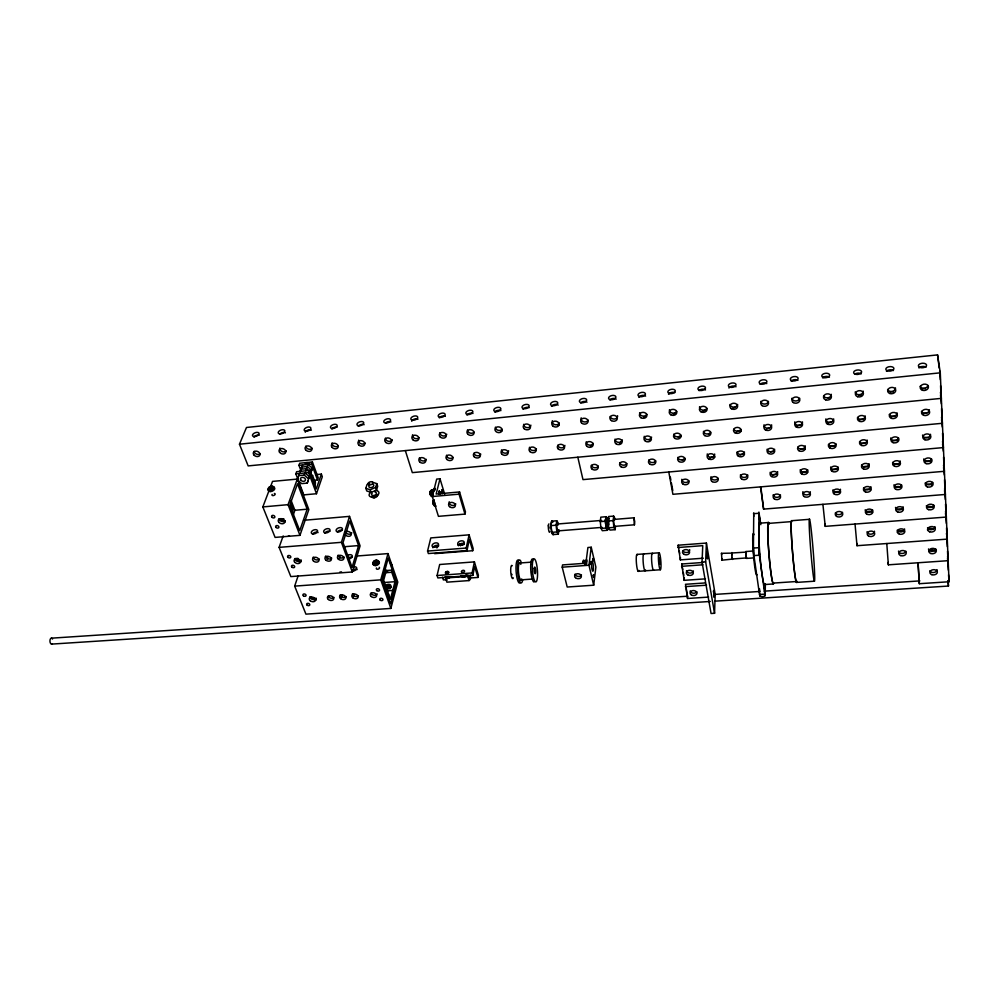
<?xml version="1.0" encoding="UTF-8"?>
<svg xmlns="http://www.w3.org/2000/svg" width="999" height="999" viewBox="0 0 999 999"><rect width="100%" height="100%" fill="white"/><g stroke="black" fill="none" stroke-linecap="round" stroke-linejoin="round"><path stroke-width="1.5" d="M606.68 519.268L608.266 528.296L609.128 528.059L607.867 528.309C605.294 528.858 605.594 521.753 605.344 519.43L606.68 519.268L606.955 521.915L605.406 521.628M753.745 512.787L753.383 551.748L759.515 594.492C758.84 597.664 766.82 597.14 764.834 594.143L758.828 551.348L758.903 512.075L760.826 524.7M722.14 558.641L721.965 560.189L721.465 553.321L732.117 553.121M470.404 575.287L470.354 579.345L469.018 580.581L446.878 582.167L445.554 578.009L467.744 576.398L469.018 580.581M446.74 576.972L446.74 577.172A1.748 1.111 -17.5 0 0 447.04 577.772M760.077 594.717L759.902 596.128M678.034 547.514L702.759 545.666L702.035 562.125L711.063 613.511L714.56 613.286L715.184 594.33L706.405 543.069L678.184 545.204L680.344 559.877L703.383 558.204M753.745 515.459L753.745 516.383M714.56 613.286L705.631 561.863L706.405 543.069M745.853 552.722L745.941 551.535L753.271 550.998M708.641 597.09L687.574 598.476L686.313 588.736M731.817 553.746L731.955 552.984L746.053 552.11M705.444 578.858L684.178 580.332L684.303 577.996M687.574 598.476L685.489 584.29L705.132 582.954M680.344 559.877L680.494 557.554M684.178 580.332L681.693 563.998L703.071 562.462M430.869 494.105C430.432 497.589 428.846 490.871 430.519 491.995M432.954 491.021L433.241 489.872L433.866 490.909M462.587 576.011L462.574 576.111A1.748 1.124 -17 0 0 462.899 576.61M605.581 520.317L608.478 519.517L608.766 518.219L607.18 518.444L606.905 520.217L608.241 520.417L606.955 519.63L607.454 517.944L608.928 518.493L607.454 517.944L607.579 520.691L608.004 519.842M608.241 520.417L608.516 518.681M377.647 495.042L377.347 496.053A3.084 1.798 -18.7 0 1 374.862 497.627L373.351 497.752A3.084 1.798 -18.7 0 1 371.865 497.002M614.897 518.419L613.648 516.108L608.516 516.533L607.991 521.016L608.741 527.809L610.002 530.082L615.134 529.67L615.471 526.673M615.134 529.67L613.898 527.397L613.149 520.591L613.648 516.108M607.217 519.043L605.943 516.733L600.811 517.157L600.274 521.64L601.023 528.421L602.322 530.694L607.442 530.282L607.779 527.285M607.442 530.282L606.168 528.021L605.419 521.216L605.943 516.733M606.068 525.224L607.392 525.012L606.068 525.224L606.293 526.123L607.617 525.899L608.266 528.296L606.967 528.558M593.693 585.202L595.879 567.132L591.233 547.24L587.912 547.502L585.889 563.211L562.537 564.922L562.212 567.195L567.207 587.025L593.693 585.202L588.96 565.247L591.233 547.24M439.835 493.918L439.298 490.946L439.822 493.993M746.565 558.054L746.178 556.992M558.241 523.026L556.78 520.754L551.748 521.166L551.036 525.611L551.823 532.342L553.296 534.565L558.329 534.165L559.003 529.707M558.329 534.165L556.868 531.943L556.093 525.199L556.78 520.754M433.766 503.933C432.579 506.63 432.455 498.638 433.666 502.135M732.554 559.065L721.965 560.189M608.766 520.204L608.853 524.8M606.106 520.891L606.468 520.079L606.955 521.278M731.93 552.559L731.817 554.345M714.934 601.161L948.501 586.038L948.176 580.669M477.947 577.434L478.396 575.224L474.413 561.888L439.672 564.497L437.075 575.511L437.849 577.934L472.814 575.399L474.675 566.533L477.947 577.434L470.429 577.971M472.814 575.399L472.077 572.951L474.413 561.888M472.702 550.711L473.164 548.526L469.093 534.84L430.806 537.912L427.56 551.061L428.359 553.546L466.958 550.561L469.368 539.522L472.702 550.711L434.602 553.658M466.958 550.561L466.208 548.051L469.093 534.84M464.96 514.098L465.459 511.875L459.565 491.958L436.163 494.03L439.997 478.783L436.7 479.095L432.28 496.528L438.436 516.333L464.96 514.098L459.053 494.168L459.565 491.958M549.962 531.568L549.887 531.868A4.158 0.849 85.4 0 1 549.025 531.568L548.613 529.945A4.158 0.849 85.4 0 1 548.351 525.799L548.576 524.388A4.158 0.849 85.4 0 1 548.975 524M298.064 576.036L294.668 586.126L305.931 614.148L390.859 608.428L397.789 582.055L387.987 553.596L355.681 556.106M384.727 570.654L392.345 570.092L391.77 572.252L395.03 581.693L390.384 599.263L383.678 580.219L386.089 571.403L385.252 569.005M386.451 592.02L387.05 589.797M607.305 519.48L607.642 518.244L607.454 519.967M390.859 608.428L380.756 579.845L387.987 553.596M308.004 480.956L307.255 483.104L301.686 483.616L297.39 479.882L299.438 473.476L298.664 475.611L304.258 475.087L308.541 478.846L309.303 476.698L305.02 472.939L304.258 475.087M369.742 483.379L367.008 484.54L365.859 488.311L366.758 490.959L371.091 492.407L376.561 490.072L377.684 486.288L376.798 483.641L372.465 482.217M283.179 535.926L279.096 547.365L290.834 576.585L352.31 571.977L360.09 545.866L349.525 516.371L303.596 520.304M300.137 472.052L300.986 469.205L306.543 468.681L310.814 472.415M376.561 490.072L375.661 487.412L376.798 483.641M358.579 545.579L352.085 567.332L343.019 542.632L349.75 520.991L358.579 545.579L344.605 546.703M307.255 483.104L309.303 476.698M305.781 470.804L308.067 464.435L312.312 468.181L310.264 474.55L311.563 470.292L307.305 466.558L301.748 467.082L300.487 471.353L302.522 464.972L300.212 471.341M352.31 571.977L341.421 542.32L349.525 516.371M321.366 474.125L316.246 488.973L309.403 470.479L296.628 471.703L295.841 473.838L303.796 494.88L316.483 493.731L322.315 476.735L321.366 474.125L315.784 474.662M299.962 535.352L308.841 509.577L297.315 479.083L272.54 481.406L262.837 506.918L275.1 537.412L299.962 535.352L288.049 504.67L297.315 479.083M307.168 509.19L299.737 530.644L289.835 505.094L297.527 483.753L307.168 509.19L294.917 510.264L293.082 515.347M313.536 480.319L317.495 479.957L318.231 477.834L312.412 462L299.712 463.236L298.938 465.347L301.099 471.091M311.775 477.472L312.525 475.337L309.44 475.636M310.065 474.55L312.312 468.181M316.483 493.731L308.654 472.627L309.403 470.479M317.495 479.957L311.676 464.11L312.412 462M292.17 512.699L293.169 509.865L290.384 502.659M297.39 479.882L298.164 477.747M434.802 505.082L434.652 505.494A2.96 0.812 85 0 1 433.816 505.232L433.628 504.707A2.96 0.812 85 0 1 433.291 501.123L433.541 500.137A2.96 0.812 85 0 1 434.153 500.049M390.597 587.961L390.821 587.462A2.772 1.748 -19.4 0 0 389.36 585.789L387.999 585.889A2.772 1.748 -19.4 0 0 385.776 587.35L385.564 587.837M614.885 526.011C613.636 526.398 613.161 518.643 614.485 520.054M940.459 392.345L941.358 398.376L248.164 465.909L239.473 444.218L246.478 427.485L937.561 354.895L940.284 372.827L949.05 581.755L919.33 583.703L917.994 563.024M387.687 589.547L388.698 585.913A1.711 1.074 -19.4 0 1 389.598 586.95L389.51 587.15A1.711 1.074 -19.4 0 1 388.099 588.161L387.262 588.211A1.711 1.074 -19.4 0 1 386.363 587.187L386.501 586.875A1.711 1.074 -19.4 0 1 387.862 585.976L389.185 586.65M375.574 565.546L375.224 562.699L376.298 560.377A1.736 1.074 -19.5 0 1 377.197 561.401L377.06 561.713A1.736 1.074 -19.5 0 1 375.661 562.624L374.812 562.687A1.736 1.074 -19.5 0 1 373.901 561.663L374.051 561.351A1.736 1.074 -19.5 0 1 375.449 560.439L376.973 560.264A2.835 1.748 -19.5 0 1 378.446 561.938L378.221 562.425A2.835 1.748 -19.5 0 1 375.949 563.911L374.563 564.023A2.835 1.748 -19.5 0 1 373.089 562.35L373.314 561.85A2.835 1.748 -19.5 0 1 375.587 560.377L376.573 560.614M429.907 492.057L430.606 490.696A2.972 0.824 84.9 0 1 431.443 490.984M433.042 490.247L433.728 488.898A2.947 0.812 84.9 0 1 434.34 488.836M432.842 501.498L434.103 500.212M269.081 487.599L269.255 487.3A1.798 1.011 -21 0 1 270.729 486.388L271.703 486.251L272.24 487.587A1.798 1.011 -21 0 1 270.754 488.499L269.905 488.573A1.798 1.011 -21 0 1 269.081 487.599L272.402 487.287A1.798 1.011 -21 0 0 271.591 486.313M765.222 595.791L765.346 583.816M759.752 593.331L759.203 589.16M732.13 558.004L732.404 559.003L746.478 557.929M584.902 562.712L585.314 560.551L585.027 564.073M586.95 559.964L586.625 564.048M365.859 488.311L370.179 489.76L375.661 487.412M449.975 577.035A1.748 1.111 -17.5 0 1 448.601 577.959L447.102 578.146A2.847 1.811 -17.5 0 1 445.479 576.935M614.385 526.398L634.427 524.8L634.727 521.578L633.953 517.807L613.923 519.43M633.953 517.807L634.427 524.8M608.878 528.496L607.292 528.846L607.042 527.534M431.993 490.596L430.357 491.67A2.972 0.824 84.9 0 0 430.681 495.279L430.881 495.816A2.972 0.824 84.9 0 0 431.73 496.091M606.543 526.835L607.854 526.598L607.941 527.684L606.63 527.922M271.703 486.251L270.979 486.388A2.922 1.636 -21 0 0 268.569 487.862L268.306 488.349A2.922 1.636 -21 0 0 269.63 489.935L271.029 489.81A2.922 1.636 -21 0 0 273.426 488.324L273.701 487.849A2.922 1.636 -21 0 0 272.377 486.251L271.179 486.313L270.317 488.573L270.704 491.52M606.293 526.985L607.617 526.76L606.88 522.839L605.544 523.014M433.029 494.942L432.592 491.558L433.091 492.157M605.344 520.354L606.68 520.192L606.905 520.954M239.473 444.218L940.284 372.827M298.938 465.347L311.676 464.11M295.841 473.838L308.654 472.627M262.837 506.918L288.049 504.67M432.28 496.528L459.053 494.168M279.358 519.305L283.966 518.918M556.93 524.05L601.598 520.429M279.096 547.365L341.421 542.32M551.036 525.611L556.093 525.199M600.274 521.64L605.419 521.216M607.991 521.016L613.149 520.591M760.526 486.888L763.598 509.115L945.391 494.455L944.579 488.723M753.446 513.711L758.74 513.286M557.367 530.944L602.06 527.385M551.823 532.342L556.868 531.943M601.023 528.421L606.168 528.021M608.741 527.809L613.898 527.397M294.905 558.603L297.927 558.366M768.568 522.514L759.74 523.201A30.832 2.16 85.4 0 0 760.027 556.106A30.832 2.16 85.4 0 0 764.872 583.816M809.552 519.305L791.658 520.704A31.019 1.548 85.4 0 0 792.644 553.746A31.019 1.548 85.4 0 0 796.777 581.68M427.56 551.061L466.208 548.051M822.901 504.333L825.249 526.348L946.34 517.057L945.529 511.301M373.901 561.663L377.197 561.401M385.664 572.702L391.77 572.252M519.842 562.999L531.356 562.15M637.1 554.408L659.14 552.784M753.234 548.089L758.666 547.677M437.075 575.511L472.077 572.951M294.668 586.126L380.756 579.845M562.212 567.195L588.96 565.247M855.044 524.063L857.005 545.704L947.264 539.123L946.465 533.341M753.795 555.606L759.228 555.207M384.403 582.467L395.03 581.693M446.378 579.707L443.381 579.919L442.507 577.222M746.453 558.429L753.783 557.892M702.035 562.125L705.631 561.863M386.363 587.187L389.598 586.95M681.555 566.321L702.971 564.785M638.249 571.328L660.302 569.755A8.529 1.149 85.6 0 0 660.439 557.367A8.529 1.149 85.6 0 0 658.391 556.668A8.529 1.149 85.6 0 0 660.302 569.755M520.866 579.882L532.392 579.058M386.601 590.859L392.719 590.421L393.544 592.769M888.136 562.449L888.361 564.822L948.163 560.689L947.564 556.331M685.351 586.625L706.555 585.189M796.353 581.53L773.164 583.091A30.02 1.936 85.4 0 1 768.78 551.273A30.02 1.936 85.4 0 1 768.656 523.389L791.732 521.59A30.145 1.498 85.4 0 0 792.669 553.471A30.145 1.498 85.4 0 0 796.69 580.869M764.372 584.565L773.238 583.965M796.428 582.417L814.41 581.206A31.119 1.199 85.4 0 0 811.85 535.801A31.119 1.199 85.4 0 0 809.59 533.653A31.119 1.199 85.4 0 0 814.41 581.206M51.411 638.174L687.974 596.191M714.435 594.442L759.565 591.47M764.235 591.158L919.879 580.894M759.515 594.492L764.834 594.143M51.598 644.105L710.264 601.46M299.076 561.9L299.737 561.925M448.151 578.034L447.727 578.021A1.748 1.111 -17.5 0 1 447.352 577.934M313.948 599.6L314.585 599.625A2.76 1.723 -21.7 0 1 315.584 600.024M607.117 519.105L608.453 519.318M310.402 596.84L315.634 599.662M295.317 558.703L300.674 561.625M279.196 518.706L285.077 521.953M608.104 527.06L608.591 528.583M721.465 553.321L721.778 554.47M948.451 585.951L947.914 580.918M732.429 559.44L732.042 557.355M391.133 563.673L391.496 564.522A3.097 2.235 15.2 0 1 391.496 565.709A3.197 2.298 15.2 0 0 391.446 565.059L391.133 564.447M746.428 557.991L746.091 556.343M745.941 551.535L746.216 552.971M439.285 494.118L439.173 490.984L439.26 494.068M435.189 504.87L435.414 505.469A3.422 0.937 85 0 0 436.163 506.043M291.109 500.474L294.892 510.264M447.34 577.26L448.514 578.046A2.847 1.811 -17.5 0 0 450.387 577.035M463.236 576.098L464.398 576.885A2.847 1.823 -17 0 0 466.833 574.875M312.525 475.337L315.434 483.229L314.697 485.364L312.262 478.783M432.38 490.821L432.305 490.621A3.334 0.924 84.9 0 0 431.131 491.058A3.334 0.924 84.9 0 0 431.456 495.442L431.68 496.041A3.334 0.924 84.9 0 0 432.792 495.891M374.038 496.378L374.475 497.689M373.276 496.441L373.726 497.752M370.179 489.76L371.091 492.407M377.023 494.48L377.472 495.791M405.332 450.599L412.325 472.627L942.407 423.289L941.508 417.207M439.997 478.783L444.705 494.293M584.827 562.312L584.465 561.763L584.378 563.898M586.613 561.213L585.976 560.189L585.801 564.085M548.389 525.387L549.075 528.071M607.28 527.472L607.592 528.758M753.77 549.712L753.745 553.346M577.822 457.217L582.979 479.62L943.418 447.589L942.532 441.471M585.751 561.5L585.876 562.137M606.43 525.761L606.168 524.15M678.184 545.204L678.696 547.952M679.208 550.686L679.72 553.434M681.693 563.998L682.742 569.592M683.266 572.402L683.778 575.199M670.304 477.047L670.853 480.044M671.403 483.041L672.789 490.534M668.793 471.99L672.901 494.305L944.417 471.303L943.531 465.134M939.21 368.082L937.561 354.895M939.647 370.929L940.321 379.72M940.509 394.917L941.345 403.883M941.558 419.692L942.319 427.072M942.569 443.881L943.331 451.223M943.568 467.482L944.33 475M944.542 490.509L945.366 499.5M945.504 513.011L946.365 523.401M946.64 536.475L947.352 546.703M760.913 487.4L763.598 509.115M947.539 557.954L948.338 570.154M949.05 581.755L948.538 574.75M759.502 588.736L759.752 591.445M732.03 557.554L731.805 554.92M746.003 555.594L746.066 556.53M745.978 555.681L745.841 553.896M886.775 543.531L888.361 564.822M856.842 543.356L857.005 545.704M918.106 562.762L919.33 583.703M825.137 524.013L825.249 526.348M940.571 385.676L941.021 396.079M941.545 408.554L942.057 420.979M942.569 433.141L943.081 445.267M943.58 457.13L944.08 468.968M944.53 479.657L945.054 492.095M945.554 504.058L946.003 514.685M946.553 527.847L946.927 536.75M947.539 551.048L947.839 558.291M745.816 553.084L745.891 554.033M731.768 554.108L731.842 555.057M745.803 552.397L745.866 553.321M773.701 583.229A30.882 1.998 85.4 0 1 768.731 551.436A30.882 1.998 85.4 0 1 769.218 524.163M756.917 574.612A20.817 1.548 85.4 0 1 753.333 553.171A20.817 1.548 85.4 0 1 753.933 534.727M582.854 563.149A6.731 1.236 85.7 0 1 584.427 561.176M583.116 562.437A5.882 1.074 85.7 0 1 583.791 560.938M460.901 544.105A2.485 1.836 12.7 0 1 457.842 545.042M458.504 545.779A3.347 2.085 -16.8 0 1 460.939 543.593A3.347 2.085 -16.8 0 1 464.348 543.793M432.904 547.789A3.322 2.06 -17.6 0 1 435.364 545.604A3.322 2.06 -17.6 0 1 438.711 545.804M459.353 544.068A2.485 1.836 12.7 0 1 460.514 545.816M466.995 545.591A2.485 1.836 12.4 0 1 466.908 547.44M462.724 545.079A2.485 1.836 12.4 0 1 464.26 544.393M436.913 547.952A2.473 1.823 13.4 0 1 437.013 547.489M437.262 547.077A2.473 1.823 13.4 0 1 438.186 546.515M461.326 575.774A2.847 1.823 -17 0 0 462.974 576.985L464.473 576.798A1.748 1.124 -17 0 0 465.846 575.874M466.77 574.812A3.209 2.048 -17 0 1 463.848 576.585A3.209 2.048 -17 0 1 461.001 575.749M466.233 574.775A3.309 2.11 -17 0 1 461.7 575.911M449.862 577.01A3.197 2.035 -17.5 0 1 445.142 576.91M449.001 576.848A3.297 2.098 -17.5 0 1 445.829 577.072M447.165 580.044A3.272 0.887 85.8 0 1 446.478 578.983M469.942 575.312A3.297 0.837 85.8 0 1 469.28 578.446A3.297 0.837 85.8 0 1 468.231 575.024M314.36 481.168A3.384 1.923 -20.1 0 1 314.51 483.966M310.077 475.399A1.698 1.261 19.5 0 1 311.114 476.136M305.881 463.136A3.072 2.298 19.8 0 1 306.481 462.837L307.967 462.687A3.072 2.298 19.8 0 1 309.478 463.186M304.87 462.874A5.107 3.821 19.8 0 1 308.641 462.924M378.271 561.338A3.272 2.023 -19.5 0 1 379.295 563.111L379.033 563.686A3.272 2.023 -19.5 0 1 375.174 565.559A3.272 2.023 -19.5 0 1 373.102 563.586M373.364 563.011A3.272 2.023 -19.5 0 1 373.826 562.462M374.438 561.975A3.272 2.023 -19.5 0 1 375.187 561.575M385.289 570.966A1.598 1.149 15.2 0 1 387.774 571.041M391.321 564.023A2.76 1.986 15.2 0 1 391.059 565.521M390.06 562.637A2.76 1.986 15.2 0 1 390.621 563.024M386.263 587.924A3.209 2.035 -19.4 0 1 386.863 587.437M387.587 587.05A3.209 2.035 -19.4 0 1 390.621 586.825M385.689 587.899A3.109 1.973 -19.4 0 1 388.574 586.176A3.109 1.973 -19.4 0 1 391.233 587M390.222 588.436A2.772 1.748 -19.4 0 1 389.697 588.861M384.99 586.126A3.209 2.035 -19.4 0 1 389.135 584.328A3.209 2.035 -19.4 0 1 390.572 586.838A3.209 2.035 -19.4 0 1 386.426 588.648M387.999 593.543A3.234 2.06 -19.6 0 1 388.224 595.629M312 598.551A3.197 1.986 -21.7 0 1 315.859 600.124M352.16 570.417A3.247 2.01 -20.2 0 1 357.093 569.605M353.109 593.768A3.197 2.01 -20.6 0 1 353.346 596.665M341.621 594.917A3.197 1.998 -20.9 0 1 341.308 597.514M339.772 596.865A3.184 1.998 -20.9 0 1 341.983 596.927M358.416 595.716A3.247 2.285 16 0 1 354.857 596.341A3.247 2.285 16 0 1 352.447 593.793M346.191 596.565A3.247 2.273 16.4 0 1 342.657 597.202A3.247 2.273 16.4 0 1 340.234 594.655M334.028 597.427A3.234 2.26 16.7 0 1 330.919 598.164A3.234 2.26 16.7 0 1 328.209 596.128M316.171 598.176A3.222 2.248 17.3 0 1 312.799 599.437A3.222 2.248 17.3 0 1 309.952 596.79M377.172 593.893A3.259 2.31 15.4 0 1 374.101 595.242A3.259 2.31 15.4 0 1 370.991 593.106M379.22 567.295A1.636 1.011 -19.5 0 1 379.008 568.681A1.636 1.011 -19.5 0 1 376.985 569.193A1.636 1.011 -19.5 0 1 376.498 567.981M353.434 566.87A3.247 2.01 -20.1 0 1 356.668 568.693A3.247 2.01 -20.1 0 1 352.185 571.078M341.533 571.878A3.247 1.998 -20.5 0 1 339.947 572.002M297.09 560.814A3.259 1.961 -21.5 0 1 301.086 561.788M346.378 531.568A3.272 2.385 17.1 0 1 350.774 532.991A3.272 2.385 17.1 0 1 349.7 536.176A3.272 2.385 17.1 0 1 345.304 534.752M345.242 532.317A3.272 2.385 17.1 0 1 345.729 531.868M312.587 533.978A3.309 1.961 -20.6 0 1 318.069 532.592M324.937 532.954A3.309 1.973 -20.3 0 1 329.907 531.268M337.35 531.93A3.322 1.973 -20 0 1 342.32 530.244M325.362 556.593A3.259 1.973 -20.8 0 1 327.435 559.09M338.349 555.656A3.272 1.986 -20.4 0 1 339.685 558.141M346.853 555.968A3.272 1.998 -20.1 0 1 352.185 555.556A3.272 1.998 -20.1 0 1 348.526 559.028M348.364 557.904A3.272 1.998 -20.1 0 1 352.185 557.28M319.343 559.065A3.309 2.36 17.8 0 1 315.759 559.74A3.309 2.36 17.8 0 1 313.261 557.092M331.73 558.091A3.309 2.373 17.4 0 1 328.134 558.778A3.309 2.373 17.4 0 1 325.649 556.131M344.18 557.117A3.322 2.385 17 0 1 340.572 557.804A3.322 2.385 17 0 1 338.087 555.157M301.161 559.952A3.297 2.335 18.4 0 1 298.152 561.363A3.297 2.335 18.4 0 1 294.955 559.178M289.498 535.939A1.648 0.974 -21.3 0 1 288.374 535.926M351.798 532.754A3.259 2.385 17.1 0 1 348.763 534.178A3.259 2.385 17.1 0 1 345.629 531.992M285.202 520.654A3.372 2.435 19.6 0 1 282.018 521.49A3.372 2.435 19.6 0 1 279.171 519.305M274.35 493.469A1.686 0.949 -21.1 0 1 274.962 494.667A1.686 0.949 -21.1 0 1 272.777 495.591A1.686 0.949 -21.1 0 1 272.165 494.393M273.102 487.262A3.384 1.898 -21 0 1 274.638 489.098L274.325 489.66A3.384 1.898 -21 0 1 270.304 491.545A3.384 1.898 -21 0 1 268.394 489.685L268.706 489.123A3.384 1.898 -21 0 1 269.206 488.573M283.192 521.053A3.334 1.936 -21.3 0 1 285.152 521.503M558.204 530.044A3.422 0.674 85.4 0 1 557.217 529.695A3.422 0.674 85.4 0 1 556.905 524.875A3.422 0.674 85.4 0 1 557.892 525.237M534.028 582.055A11.588 2.498 85.7 0 1 530.694 568.456A11.588 2.498 85.7 0 1 533.291 559.502M531.967 574.4A8.492 1.823 85.7 0 1 531.655 572.302M522.689 579.919A11.563 2.585 85.7 0 1 519.18 579.932A11.563 2.585 85.7 0 1 517.782 564.373A11.563 2.585 85.7 0 1 521.053 561.763M521.753 578.921A8.467 1.886 85.7 0 1 519.205 576.573A8.467 1.886 85.7 0 1 518.543 565.709A8.467 1.886 85.7 0 1 520.866 564.348M520.092 582.804A11.563 2.597 85.7 0 1 516.083 571.028A11.563 2.597 85.7 0 1 518.743 560.589M513.386 577.884A6.631 1.511 85.7 0 1 510.801 572.589A6.631 1.511 85.7 0 1 512.3 565.721M512.062 574.812A3.322 0.762 85.7 0 1 511.875 574.25M653.796 570.054A8.516 1.186 85.6 0 1 651.685 561.313A8.516 1.186 85.6 0 1 652.672 553.696M645.566 569.905A8.504 1.236 85.6 0 1 643.356 564.135A8.504 1.236 85.6 0 1 643.868 553.908M638.823 570.392A8.492 1.261 85.6 0 1 636.45 563.536A8.492 1.261 85.6 0 1 637.462 554.82M553.608 534.078A6.931 1.399 85.4 0 1 551.698 531.918A6.931 1.399 85.4 0 1 551.148 523.051A6.931 1.399 85.4 0 1 552.872 522.177M689.672 549.637A3.546 2.622 3.3 0 1 687.1 552.447A3.546 2.622 3.3 0 1 682.904 550.824M693.418 570.953A3.509 2.56 3.4 0 1 689.947 573.089A3.509 2.56 3.4 0 1 686.475 570.779M696.84 591.758A3.472 2.498 3.5 0 1 693.181 593.181A3.472 2.498 3.5 0 1 690.197 590.946M372.964 484.465A2.572 1.498 -18.7 0 1 373.326 486.463A2.572 1.498 -18.7 0 1 370.03 487.574A2.572 1.498 -18.7 0 1 369.106 485.776M375.124 492.27A2.56 1.498 -18.7 0 1 376.136 494.243A2.56 1.498 -18.7 0 1 372.565 495.454A2.56 1.498 -18.7 0 1 372.165 493.269M375 490.646A5.132 2.997 -18.7 0 1 378.459 494.318A5.132 2.997 -18.7 0 1 370.754 496.928A5.132 2.997 -18.7 0 1 371.291 491.908M433.004 496.665A3.447 0.949 84.9 0 1 432.492 496.041L432.255 495.442A3.447 0.949 84.9 0 1 431.93 490.909A3.447 0.949 84.9 0 1 433.141 490.459L433.366 491.071A3.447 0.949 84.9 0 1 433.566 491.833M455.806 503.908A3.459 2.61 13.3 0 1 451.548 505.269A3.459 2.61 13.3 0 1 449.238 501.76M440.434 494.018A3.434 0.924 85 0 1 441.083 491.795A3.434 0.924 85 0 1 442.132 493.793M435.002 504.108A3.422 0.937 85 0 1 434.777 502.372M435.339 506.006A3.322 0.912 85 0 1 434.602 505.457L434.39 504.87A3.322 0.912 85 0 1 434.016 500.836M433.454 491.296A2.947 0.812 84.9 0 1 433.491 489.872L435.114 488.798A3.422 0.937 84.9 0 0 434.952 490.234M434.153 490.347A3.309 0.899 84.9 0 1 435.164 488.424M581.48 574.987A3.397 2.473 7.8 0 1 578.034 576.398A3.397 2.473 7.8 0 1 574.987 574.188M52.348 643.706A2.96 1.548 87.4 0 1 50.287 642.844A2.96 1.548 87.4 0 1 50.437 638.873A2.96 1.548 87.4 0 1 52.522 639.048M928.046 385.464A4.121 3.172 -9.9 0 1 924.2 388.211A4.121 3.172 -9.9 0 1 920.129 386.263M886.45 371.291A4.071 2.248 -5.7 0 1 893.456 370.567M895.491 387.899A4.071 3.159 -8.6 0 1 892.182 391.371A4.071 3.159 -8.6 0 1 887.587 389.51M918.943 367.944A4.121 2.26 -5 0 1 926.023 367.207M863.211 391.121A4.033 3.147 -7.3 0 1 859.465 394.655A4.033 3.147 -7.3 0 1 855.194 391.933M799.687 398.289A3.934 3.109 -4.4 0 1 795.654 400.974A3.934 3.109 -4.4 0 1 791.895 398.264M791.146 381.118A3.934 2.21 -7.8 0 1 797.926 380.419M831.293 394.318A3.984 3.122 -5.8 0 1 828.159 397.739A3.984 3.122 -5.8 0 1 823.588 395.904M854.919 374.076A4.021 2.235 -6.4 0 1 861.25 373.888M559.278 423.027A3.671 2.922 8.7 0 1 554.632 424.587A3.671 2.922 8.7 0 1 552.372 420.729M523.001 409.278A3.646 2.06 -14.4 0 1 529.12 407.704M551.485 406.343A3.671 2.073 -13.7 0 1 554.757 404.458A3.671 2.073 -13.7 0 1 558.141 405.144M822.564 377.884A3.984 2.223 -7.1 0 1 829.407 377.172M530.881 425.149A3.646 2.897 10.2 0 1 527.047 427.622A3.646 2.897 10.2 0 1 523.638 424.325M646.865 414.285A3.759 2.997 3.7 0 1 642.482 416.009A3.759 2.997 3.7 0 1 639.647 412.712M760.089 384.328A3.896 2.198 -8.6 0 1 766.782 383.628M676.71 411.313A3.784 3.022 2.1 0 1 672.252 413.049A3.784 3.022 2.1 0 1 669.442 409.715M706.867 408.304A3.821 3.047 0.4 0 1 702.347 410.052A3.821 3.047 0.4 0 1 699.562 406.705M728.97 388.062A3.859 2.173 -9.3 0 1 732.205 386.126A3.859 2.173 -9.3 0 1 735.988 386.813M737.649 404.483A3.859 3.072 -1.2 0 1 733.766 407.13A3.859 3.072 -1.2 0 1 729.994 404.458M668.518 394.293A3.796 2.148 -10.8 0 1 674.849 392.657M698.988 390.621A3.821 2.16 -10.1 0 1 705.531 389.947M768.493 401.411A3.896 3.084 -2.8 0 1 764.547 404.071A3.896 3.084 -2.8 0 1 760.776 401.373M501.96 430.881A3.634 2.872 11.7 0 1 495.866 431.481A3.634 2.872 11.7 0 1 497.764 426.86A3.634 2.872 11.7 0 1 501.96 430.881A3.584 2.06 -15.1 0 0 501.273 431.206M609.802 399.825A3.734 2.11 -12.3 0 1 616.146 399.163M638.786 397.352A3.759 2.123 -11.5 0 1 642.032 395.442A3.759 2.123 -11.5 0 1 645.616 396.128M446.765 434.253A3.584 2.81 14.5 0 1 442.819 435.889A3.584 2.81 14.5 0 1 439.822 432.729M617.544 415.709A3.721 2.972 5.4 0 1 614.485 419.031A3.721 2.972 5.4 0 1 610.214 416.433M580.719 402.822A3.709 2.098 -13 0 1 586.987 402.172M411.763 421.278A3.559 1.973 -17.2 0 1 414.423 419.093A3.559 1.973 -17.2 0 1 417.994 419.168M439.348 417.894A3.584 1.998 -16.5 0 1 445.342 416.346M466.945 415.06A3.609 2.01 -15.8 0 1 472.977 413.499M494.83 412.175A3.621 2.035 -15.1 0 1 500.899 410.614M331.793 428.971A3.509 1.911 -19 0 1 337.063 427.197M358.266 426.248A3.521 1.936 -18.4 0 1 364.148 424.725M385.502 422.952A3.546 1.961 -17.8 0 1 390.934 421.965M305.282 432.23A3.496 1.898 -19.6 0 1 308.004 430.082A3.496 1.898 -19.6 0 1 311.388 430.169M280.17 433.803A3.484 1.873 -20.1 0 1 285.414 432.854M253.983 436.988A3.472 1.848 -20.7 0 1 259.178 435.239M474.063 432.142A3.609 2.835 13.1 0 1 469.992 433.004A3.609 2.835 13.1 0 1 467.47 429.957M502.022 429.345A3.621 2.872 11.7 0 1 497.902 430.232A3.621 2.872 11.7 0 1 495.404 427.16M588.161 420.142A3.696 2.947 7 0 1 583.441 421.715A3.696 2.947 7 0 1 581.218 417.832M312.262 448.264A3.509 2.66 20.2 0 1 308.479 449.088A3.509 2.66 20.2 0 1 305.831 446.153M338.012 446.153A3.521 2.685 19.2 0 1 333.878 446.103A3.521 2.685 19.2 0 1 332.168 442.819M365.085 442.994A3.534 2.722 18.1 0 1 360.776 443.668A3.534 2.722 18.1 0 1 358.703 440.159M392.257 439.685A3.546 2.747 17 0 1 388.436 441.296A3.546 2.747 17 0 1 385.389 438.174M419.006 437.624A3.571 2.785 15.8 0 1 414.597 438.311A3.571 2.785 15.8 0 1 412.599 434.752M286.251 450.849A3.496 2.622 21.1 0 1 282.093 451.511A3.496 2.622 21.1 0 1 279.92 448.064M260.015 453.908A3.484 2.597 21.9 0 1 256.393 454.07A3.484 2.597 21.9 0 1 254.121 451.323M927.409 529.857A3.784 2.36 -2.4 0 1 933.278 528.921M905.893 551.236A3.746 2.672 -4.4 0 1 901.935 553.483A3.746 2.672 -4.4 0 1 898.513 551.073M935.938 549.1A3.784 2.685 -5.3 0 1 931.905 551.361A3.784 2.685 -5.3 0 1 928.496 548.938M897.452 532.092A3.746 2.348 -3.2 0 1 903.908 531.605M929.058 550.749A3.746 2.373 -2 0 1 934.989 550.824M937.062 569.642A3.734 2.622 -4.8 0 1 933.953 572.464A3.734 2.622 -4.8 0 1 929.769 570.816M865.209 415.909A3.971 3.072 -6.5 0 1 862.012 419.268A3.971 3.072 -6.5 0 1 857.492 417.445M858.478 395.154A3.984 2.248 -6.1 0 1 861.5 395.08M802.484 421.903A3.896 3.034 -3.8 0 1 798.451 425.312A3.896 3.034 -3.8 0 1 794.779 421.853M771.64 424.862A3.846 3.009 -2.4 0 1 767.694 428.234A3.846 3.009 -2.4 0 1 764.01 424.8M929.357 409.777A4.071 3.097 -9 0 1 925.986 413.174A4.071 3.097 -9 0 1 921.44 411.338M897.102 412.862A4.021 3.084 -7.8 0 1 893.818 416.233A4.021 3.084 -7.8 0 1 889.285 414.41M922.414 388.798A4.071 2.273 -4.7 0 1 925.511 388.711M833.678 418.918A3.934 3.047 -5.2 0 1 829.545 422.352A3.934 3.047 -5.2 0 1 825.898 418.881M890.271 391.995A4.021 2.26 -5.4 0 1 893.318 391.908M593.281 443.381A3.659 2.885 6.9 0 1 589.073 445.03A3.659 2.885 6.9 0 1 586.226 441.833M828.059 398.102A3.934 2.235 -6.8 0 1 829.07 398.077M733.091 408.191A3.821 2.198 -9.1 0 1 734.802 407.442M673.264 414.123A3.759 2.16 -10.6 0 1 674.962 413.399M703.021 411.176A3.784 2.173 -9.9 0 1 704.72 410.439M740.833 429.308A3.809 2.997 -0.9 0 1 737.274 431.131A3.809 2.997 -0.9 0 1 733.79 429.258M680.856 435.027A3.746 2.947 2.2 0 1 676.935 436.788A3.746 2.947 2.2 0 1 673.688 434.228M710.689 432.18A3.771 2.972 0.7 0 1 706.693 433.953A3.771 2.972 0.7 0 1 703.458 431.381M643.831 417.045A3.721 2.148 -11.4 0 1 644.63 416.633M651.585 437.112A3.709 2.935 3.8 0 1 647.489 439.585A3.709 2.935 3.8 0 1 644.218 436.276M508.616 450.761A3.584 2.797 11.2 0 1 504.895 453.159A3.584 2.797 11.2 0 1 501.51 449.95M622.377 439.897A3.684 2.91 5.3 0 1 618.369 442.357A3.684 2.91 5.3 0 1 615.059 439.073M536.438 448.801A3.609 2.835 9.8 0 1 532.342 450.424A3.609 2.835 9.8 0 1 529.458 447.265M564.897 445.379A3.634 2.86 8.4 0 1 561.5 447.839A3.634 2.86 8.4 0 1 557.742 445.317M558.191 425.212A3.634 2.098 -13.6 0 1 559.078 424.912M480.769 454.108A3.559 2.772 12.6 0 1 477.26 455.781A3.559 2.772 12.6 0 1 473.951 453.334M426.248 459.315A3.521 2.722 15.1 0 1 422.402 460.876A3.521 2.722 15.1 0 1 419.418 457.804M452.997 457.355A3.546 2.747 13.9 0 1 449.013 458.179A3.546 2.747 13.9 0 1 446.503 455.219M931.592 459.003A3.971 2.947 -7.6 0 1 927.372 461.538A3.971 2.947 -7.6 0 1 923.788 458.916M869.068 463.686A3.884 2.922 -5.3 0 1 865.933 466.858A3.884 2.922 -5.3 0 1 861.525 465.097M923.988 437.962A3.971 2.31 -4 0 1 928.795 437.899M807.741 469.78A3.796 2.885 -2.9 0 1 803.833 472.24A3.796 2.885 -2.9 0 1 800.224 469.68M838.198 467.132A3.834 2.91 -4.1 0 1 834.215 469.605A3.834 2.91 -4.1 0 1 830.606 467.033M830.107 446.853A3.846 2.273 -6.2 0 1 834.689 446.078M900.199 460.964A3.921 2.935 -6.5 0 1 897.002 464.173A3.921 2.935 -6.5 0 1 892.569 462.4M777.634 471.653A3.759 2.872 -1.6 0 1 774.262 474.825A3.759 2.872 -1.6 0 1 770.154 472.302M891.845 441.258A3.921 2.298 -4.7 0 1 897.364 440.746M860.801 444.068A3.884 2.285 -5.4 0 1 865.434 443.281M800.499 449.188A3.809 2.26 -7 0 1 805.069 449.125M770.454 451.91A3.771 2.248 -7.8 0 1 773.288 451.423M682.217 459.927A3.671 2.198 -10.2 0 1 684.977 459.453M739.959 455.032A3.734 2.235 -8.6 0 1 743.543 454.133M709.952 458.216A3.696 2.21 -9.4 0 1 714.984 456.955M747.789 475A3.721 2.847 -0.2 0 1 744.043 477.422A3.721 2.847 -0.2 0 1 740.409 474.9M718.044 478.271A3.696 2.835 1.1 0 1 713.661 479.87A3.696 2.835 1.1 0 1 710.988 476.723M688.873 480.806A3.659 2.81 2.5 0 1 684.552 482.392A3.659 2.81 2.5 0 1 681.855 479.27M835.938 443.718A3.884 2.972 -4.6 0 1 832.417 446.241A3.884 2.972 -4.6 0 1 828.458 444.393M797.015 426.148A3.846 2.248 -7.3 0 1 800.699 425.212M827.746 423.226A3.884 2.26 -6.5 0 1 831.443 422.29M898.588 437.999A3.971 3.009 -7.1 0 1 894.392 440.584A3.971 3.009 -7.1 0 1 890.758 437.924M867.157 440.084A3.934 2.997 -5.9 0 1 863.998 443.344A3.934 2.997 -5.9 0 1 859.54 441.558M805.169 445.754A3.846 2.96 -3.3 0 1 802.172 448.963A3.846 2.96 -3.3 0 1 797.726 447.202M655.731 460.851A3.671 2.86 3.8 0 1 651.91 462.537A3.671 2.86 3.8 0 1 648.688 460.039M890.983 416.858A3.971 2.285 -5 0 1 894.942 416.483M923.675 413.524A4.021 2.298 -4.3 0 1 926.735 413.461M930.531 434.29A4.021 3.022 -8.3 0 1 926.685 437.687A4.021 3.022 -8.3 0 1 922.539 435.027M858.803 420.279A3.934 2.273 -5.8 0 1 863.486 419.468M619.492 443.007A3.646 2.148 -12 0 1 621.153 442.282M649.075 439.847A3.684 2.16 -11.2 0 1 650.911 439.385M590.359 446.228A3.621 2.135 -12.7 0 1 590.983 445.716M678.184 437.087A3.709 2.185 -10.4 0 1 680.981 436.6M736.563 431.893A3.771 2.21 -8.8 0 1 741.096 431.106M708.516 433.978A3.746 2.198 -9.6 0 1 710.426 433.803M766.633 429.033A3.809 2.223 -8.1 0 1 769.305 428.121M774.637 449.3A3.809 2.947 -1.9 0 1 770.766 451.823A3.809 2.947 -1.9 0 1 767.107 449.225M714.672 454.021A3.734 2.897 0.9 0 1 710.938 457.255A3.734 2.897 0.9 0 1 707.267 453.933M744.492 452.048A3.771 2.922 -0.5 0 1 740.696 454.545A3.771 2.922 -0.5 0 1 737.025 451.973M626.86 463.474A3.646 2.835 5.3 0 1 623.089 465.159A3.646 2.835 5.3 0 1 619.867 462.674M684.914 458.191A3.696 2.885 2.3 0 1 681.031 459.902A3.696 2.885 2.3 0 1 677.821 457.38M598.289 466.083A3.609 2.81 6.7 0 1 594.58 467.744A3.609 2.81 6.7 0 1 591.346 465.284M901.61 484.915A3.871 2.872 -5.9 0 1 897.514 487.362A3.871 2.872 -5.9 0 1 893.968 484.802M893.431 464.635A3.884 2.31 -4.3 0 1 898.888 464.16M924.437 461.95A3.921 2.323 -3.6 0 1 930.643 461.9M810.339 491.758A3.759 2.822 -2.4 0 1 806.43 494.88A3.759 2.822 -2.4 0 1 802.909 491.645M932.716 482.33A3.921 2.885 -7 0 1 929.058 484.777A3.921 2.885 -7 0 1 925.174 482.967M801.797 473.051A3.759 2.273 -6.7 0 1 807.667 472.065M863.511 466.858A3.834 2.298 -5.1 0 1 868.156 466.833M832.404 469.93A3.796 2.285 -5.9 0 1 836.937 469.168M870.916 486.725A3.834 2.847 -4.8 0 1 867.831 489.81A3.834 2.847 -4.8 0 1 863.473 488.086M840.471 489.248A3.796 2.835 -3.6 0 1 836.962 492.382A3.796 2.835 -3.6 0 1 832.904 489.885M772.664 475.099A3.721 2.26 -7.5 0 1 777.122 474.35M780.506 494.967A3.721 2.81 -1.2 0 1 776.71 497.34A3.721 2.81 -1.2 0 1 773.126 494.842M925.636 484.94A3.871 2.335 -3.2 0 1 931.767 484.915M903.158 506.805A3.834 2.797 -5.3 0 1 899.525 509.902A3.834 2.797 -5.3 0 1 895.516 507.417M933.815 505.119A3.871 2.81 -6.4 0 1 930.194 507.492A3.871 2.81 -6.4 0 1 926.36 505.706M842.569 512.325A3.746 2.772 -3.2 0 1 839.16 514.647A3.746 2.772 -3.2 0 1 835.351 512.899M872.664 509.952A3.796 2.785 -4.3 0 1 868.693 512.3A3.796 2.785 -4.3 0 1 865.171 509.815M864.659 489.972A3.796 2.31 -4.7 0 1 870.641 489.96M895.741 487.037A3.834 2.323 -3.9 0 1 900.386 487.025M834.652 492.457A3.759 2.298 -5.5 0 1 839.934 492.02M934.989 526.648A3.821 2.747 -5.8 0 1 931.805 529.62A3.821 2.747 -5.8 0 1 927.522 527.922M896.503 509.777A3.784 2.335 -3.6 0 1 902.484 509.79M927.547 506.955A3.834 2.348 -2.8 0 1 932.866 507.405M904.582 528.933A3.784 2.735 -4.8 0 1 901.485 531.88A3.784 2.735 -4.8 0 1 897.214 530.194M866.52 512.137A3.746 2.323 -4.4 0 1 872.427 512.15M874.5 531.193A3.746 2.722 -3.8 0 1 870.991 534.178A3.746 2.722 -3.8 0 1 867.032 531.755M713.498 591.358L714.173 597.327L713.686 590.434L713.498 591.358M590.834 563.611C590.022 567.02 590.247 557.717 590.834 563.611M592.969 558.553C593.181 564.535 594.118 556.805 592.969 558.553M593.244 575.137C593.431 581.031 594.43 573.501 593.244 575.137M706.855 552.784L707.554 558.916L707.055 551.898L706.855 552.784M764.522 587.824L765.009 593.056L764.522 587.824M759.615 519.63L759.115 514.772L759.615 519.63M758.965 549.15L759.465 554.52L758.965 549.15M660.252 563.111C658.89 568.98 659.165 548.588 660.252 563.111M442.02 489.86C442.107 495.991 443.881 488.299 442.02 489.86M607.305 518.006L607.042 519.305L608.366 519.567L608.616 518.281L607.305 518.006M396.416 581.868L390.621 603.846L382.217 580.032L388.224 558.141L396.416 581.868M378.808 562.887L378.733 563.074A3.184 1.961 -19.5 0 1 375 564.885A3.184 1.961 -19.5 0 1 372.977 562.974L373.239 562.425A3.184 1.961 -19.5 0 1 376.973 560.614A3.184 1.961 -19.5 0 1 378.996 562.512L378.808 562.887M274.076 488.823L273.988 489.011A3.284 1.836 -21 0 1 270.08 490.834A3.284 1.836 -21 0 1 268.219 489.023L268.531 488.486A3.284 1.836 -21 0 1 272.427 486.663A3.284 1.836 -21 0 1 274.288 488.461L274.076 488.823M607.205 524.013L605.744 524.438L607.205 524.013M459.665 545.217A3.347 2.085 -16.8 0 0 464.21 542.207A3.347 2.085 -16.8 0 0 459.028 541.645A3.347 2.085 -16.8 0 0 459.665 545.217M433.966 547.24A3.334 2.06 -17.6 0 0 438.524 544.23A3.334 2.06 -17.6 0 0 433.416 543.681A3.334 2.06 -17.6 0 0 433.966 547.24M462.325 572.527A1.648 1.049 -17 0 0 464.572 571.028A1.648 1.049 -17 0 0 462.013 570.729A1.648 1.049 -17 0 0 462.325 572.527M446.428 573.713A1.648 1.049 -17.5 0 0 448.676 572.202A1.648 1.049 -17.5 0 0 446.141 571.903A1.648 1.049 -17.5 0 0 446.428 573.713A1.598 1.011 -17.5 0 0 448.626 572.202A1.598 1.011 -17.5 0 0 446.178 571.915A1.598 1.011 -17.5 0 0 446.453 573.651M300.836 480.094A2.585 1.911 19.7 0 0 305.195 480.606A2.585 1.911 19.7 0 0 302.872 477.385A2.585 1.911 19.7 0 0 300.836 480.094M376.81 590.609A1.636 1.161 15.3 0 0 379.508 590.421A1.636 1.161 15.3 0 0 377.522 588.711A1.636 1.161 15.3 0 0 376.81 590.609M303.421 595.816A1.623 1.124 17.6 0 0 306.031 595.629A1.623 1.124 17.6 0 0 304.021 593.955A1.623 1.124 17.6 0 0 303.421 595.816M380.207 600.112A1.623 1.149 15 0 0 382.892 599.924A1.623 1.149 15 0 0 380.919 598.251A1.623 1.149 15 0 0 380.207 600.112M307.155 605.157A1.611 1.111 17.4 0 0 309.752 604.982A1.611 1.111 17.4 0 0 307.754 603.321A1.611 1.111 17.4 0 0 307.155 605.157M352.772 597.777A3.259 2.285 16 0 0 358.079 597.414A3.259 2.285 16 0 0 354.121 594.043A3.259 2.285 16 0 0 352.772 597.777M340.547 598.626A3.247 2.273 16.4 0 0 345.829 598.264A3.247 2.273 16.4 0 0 341.858 594.917A3.247 2.273 16.4 0 0 340.547 598.626M328.371 599.487A3.234 2.26 16.7 0 0 333.641 599.125A3.234 2.26 16.7 0 0 329.658 595.779A3.234 2.26 16.7 0 0 328.371 599.487M310.239 600.749A3.234 2.248 17.3 0 0 315.459 600.387A3.234 2.248 17.3 0 0 311.476 597.052A3.234 2.248 17.3 0 0 310.239 600.749M371.203 596.49A3.259 2.31 15.4 0 0 376.561 596.116A3.259 2.31 15.4 0 0 372.615 592.744A3.259 2.31 15.4 0 0 371.203 596.49M287.824 557.155A1.648 1.174 18.7 0 0 290.622 557.504A1.648 1.174 18.7 0 0 289.111 555.506A1.648 1.174 18.7 0 0 287.824 557.155M291.72 566.908A1.648 1.161 18.4 0 0 294.493 567.257A1.648 1.161 18.4 0 0 293.007 565.272A1.648 1.161 18.4 0 0 291.72 566.908M313.561 561.126A3.309 2.36 17.8 0 0 318.931 560.714A3.309 2.36 17.8 0 0 314.835 557.242A3.309 2.36 17.8 0 0 313.561 561.126M325.949 560.164A3.322 2.373 17.4 0 0 331.343 559.752A3.322 2.373 17.4 0 0 327.26 556.268A3.322 2.373 17.4 0 0 325.949 560.164M338.399 559.203A3.322 2.385 17 0 0 343.818 558.778A3.322 2.385 17 0 0 339.747 555.294A3.322 2.385 17 0 0 338.399 559.203M294.555 562A3.297 2.348 18.4 0 0 300.125 562.699A3.297 2.348 18.4 0 0 297.14 558.716A3.297 2.348 18.4 0 0 294.555 562M312.949 533.966A3.309 1.961 -20.6 0 0 317.607 531.006A3.309 1.961 -20.6 0 0 312.762 530.469A3.309 1.961 -20.6 0 0 312.949 533.966M325.349 532.929A3.309 1.961 -20.3 0 0 330.007 529.97A3.309 1.961 -20.3 0 0 325.125 529.445A3.309 1.961 -20.3 0 0 325.349 532.929M337.799 531.905A3.322 1.973 -20 0 0 342.457 528.933A3.322 1.973 -20 0 0 337.537 528.409A3.322 1.973 -20 0 0 337.799 531.905M271.84 517.107A1.698 1.224 20 0 0 274.688 517.457A1.698 1.224 20 0 0 273.127 515.372A1.698 1.224 20 0 0 271.84 517.107M278.733 522.127A3.384 2.435 19.6 0 0 284.428 522.827A3.384 2.435 19.6 0 0 281.343 518.681A3.384 2.435 19.6 0 0 278.733 522.127M275.899 527.285A1.686 1.211 19.6 0 0 278.733 527.634A1.686 1.211 19.6 0 0 277.185 525.574A1.686 1.211 19.6 0 0 275.899 527.285M532.38 564.21A11.601 2.485 85.7 0 0 535.651 581.93A11.601 2.485 85.7 0 0 536.75 564.997A11.601 2.485 85.7 0 0 532.38 564.21M534.215 568.581A3.334 0.712 85.7 0 0 535.152 573.701A3.334 0.712 85.7 0 0 535.464 568.843A3.334 0.712 85.7 0 0 534.215 568.581M683.89 554.245A3.546 2.622 3.3 0 0 689.56 552.647A3.546 2.622 3.3 0 0 684.665 549.762A3.546 2.622 3.3 0 0 683.89 554.245M687.687 574.825A3.509 2.56 3.4 0 0 693.306 573.289A3.509 2.56 3.4 0 0 688.473 570.454A3.509 2.56 3.4 0 0 687.687 574.825M691.408 594.967A3.472 2.498 3.5 0 0 696.965 593.468A3.472 2.498 3.5 0 0 692.195 590.696A3.472 2.498 3.5 0 0 691.408 594.967M369.318 484.952A2.572 1.486 -18.7 0 0 372.902 482.692A2.572 1.486 -18.7 0 0 369.043 482.342A2.572 1.486 -18.7 0 0 369.318 484.952M449.513 506.618A3.472 2.61 13.3 0 0 455.282 506.131A3.472 2.61 13.3 0 0 451.211 502.397A3.472 2.61 13.3 0 0 449.513 506.618M591.495 563.486A5.057 0.899 85.6 0 0 592.782 571.228A5.057 0.899 85.6 0 0 593.081 563.886A5.057 0.899 85.6 0 0 591.495 563.486M575.424 577.659A3.397 2.473 7.8 0 0 581.181 577.26A3.397 2.473 7.8 0 0 577.397 573.726A3.397 2.473 7.8 0 0 575.424 577.659M922.427 390.272A4.133 3.172 -9.8 0 0 928.458 386.913A4.133 3.172 -9.8 0 0 922.164 384.765A4.133 3.172 -9.8 0 0 922.427 390.272M887.174 370.741A4.071 2.248 -5.8 0 0 893.843 369.043A4.071 2.248 -5.8 0 0 888.573 366.82A4.071 2.248 -5.8 0 0 887.174 370.741M889.834 393.506A4.083 3.159 -8.5 0 0 895.753 390.172A4.083 3.159 -8.5 0 0 889.485 388.037A4.083 3.159 -8.5 0 0 889.834 393.506M919.792 367.382A4.121 2.26 -5.1 0 0 926.51 365.659A4.121 2.26 -5.1 0 0 921.103 363.449A4.121 2.26 -5.1 0 0 919.792 367.382M857.604 396.703A4.033 3.147 -7.2 0 0 863.411 393.394A4.033 3.147 -7.2 0 0 857.167 391.271A4.033 3.147 -7.2 0 0 857.604 396.703M793.356 402.572A3.946 3.109 -4.3 0 0 799.762 400.537A3.946 3.109 -4.3 0 0 794.53 397.227A3.946 3.109 -4.3 0 0 793.356 402.572M792.307 380.881A3.946 2.21 -7.9 0 0 798.126 378.359A3.946 2.21 -7.9 0 0 792.195 377.06A3.946 2.21 -7.9 0 0 792.307 380.881M825.736 399.862A3.984 3.134 -5.8 0 0 831.43 396.578A3.984 3.134 -5.8 0 0 825.211 394.468A3.984 3.134 -5.8 0 0 825.736 399.862M855.781 374.338A4.033 2.235 -6.5 0 0 861.625 371.79A4.033 2.235 -6.5 0 0 855.444 370.492A4.033 2.235 -6.5 0 0 855.781 374.338M639.697 396.628A3.771 2.123 -11.6 0 0 645.441 394.155A3.771 2.123 -11.6 0 0 640.059 392.844A3.771 2.123 -11.6 0 0 639.697 396.628M552.684 425.836A3.671 2.922 8.7 0 0 558.916 425.224A3.671 2.922 8.7 0 0 554.77 421.153A3.671 2.922 8.7 0 0 552.684 425.836M669.555 393.544A3.796 2.148 -10.8 0 0 675.312 391.071A3.796 2.148 -10.8 0 0 669.829 389.76A3.796 2.148 -10.8 0 0 669.555 393.544M610.164 399.675A3.734 2.11 -12.3 0 0 615.896 397.215A3.734 2.11 -12.3 0 0 610.626 395.904A3.734 2.11 -12.3 0 0 610.164 399.675M761.113 384.103A3.909 2.185 -8.6 0 0 766.907 381.593A3.909 2.185 -8.6 0 0 761.088 380.282A3.909 2.185 -8.6 0 0 761.113 384.103M552.047 405.669A3.684 2.073 -13.7 0 0 557.754 403.234A3.684 2.073 -13.7 0 0 552.684 401.923A3.684 2.073 -13.7 0 0 552.047 405.669M699.737 390.434A3.834 2.16 -10.1 0 0 705.506 387.937A3.834 2.16 -10.1 0 0 699.912 386.638A3.834 2.16 -10.1 0 0 699.737 390.434M524.125 428.671A3.659 2.897 10.2 0 0 530.282 428.072A3.659 2.897 10.2 0 0 526.111 424.013A3.659 2.897 10.2 0 0 524.125 428.671M823.863 377.634A3.984 2.223 -7.2 0 0 829.694 375.087A3.984 2.223 -7.2 0 0 823.638 373.788A3.984 2.223 -7.2 0 0 823.863 377.634M580.943 402.684A3.709 2.085 -13 0 0 586.663 400.237A3.709 2.085 -13 0 0 581.493 398.926A3.709 2.085 -13 0 0 580.943 402.684M523.451 408.616A3.659 2.048 -14.5 0 0 529.145 406.193A3.659 2.048 -14.5 0 0 524.175 404.882A3.659 2.048 -14.5 0 0 523.451 408.616M730.257 387.287A3.871 2.173 -9.3 0 0 736.038 384.777A3.871 2.173 -9.3 0 0 730.331 383.479A3.871 2.173 -9.3 0 0 730.257 387.287M640.933 417.707A3.759 2.997 3.8 0 0 646.89 415.746A3.759 2.997 3.8 0 0 641.645 412.55A3.759 2.997 3.8 0 0 640.933 417.707M762.187 405.669A3.909 3.097 -2.8 0 0 768.506 403.646A3.909 3.097 -2.8 0 0 763.273 400.362A3.909 3.097 -2.8 0 0 762.187 405.669M670.754 414.747A3.796 3.022 2.1 0 0 676.798 412.774A3.796 3.022 2.1 0 0 671.553 409.553A3.796 3.022 2.1 0 0 670.754 414.747M700.898 411.75A3.834 3.047 0.5 0 0 707.03 409.765A3.834 3.047 0.5 0 0 701.798 406.518A3.834 3.047 0.5 0 0 700.898 411.75M731.38 408.728A3.859 3.072 -1.2 0 0 737.599 406.73A3.859 3.072 -1.2 0 0 732.367 403.459A3.859 3.072 -1.2 0 0 731.38 408.728M611.438 420.629A3.734 2.985 5.4 0 0 617.32 418.693A3.734 2.985 5.4 0 0 612.075 415.509A3.734 2.985 5.4 0 0 611.438 420.629M305.944 431.243A3.496 1.886 -19.6 0 0 310.889 428.246A3.496 1.886 -19.6 0 0 305.769 427.872A3.496 1.886 -19.6 0 0 305.944 431.243M254.121 436.588A3.472 1.848 -20.7 0 0 259.091 433.616A3.472 1.848 -20.7 0 0 254.108 433.241A3.472 1.848 -20.7 0 0 254.121 436.588M279.907 433.928A3.484 1.873 -20.1 0 0 284.852 430.944A3.484 1.873 -20.1 0 0 279.807 430.569A3.484 1.873 -20.1 0 0 279.907 433.928M332.255 428.534A3.521 1.911 -19 0 0 337.187 425.524A3.521 1.911 -19 0 0 331.993 425.162A3.521 1.911 -19 0 0 332.255 428.534M581.555 422.977A3.709 2.947 7.1 0 0 587.849 422.352A3.709 2.947 7.1 0 0 583.728 418.244A3.709 2.947 7.1 0 0 581.555 422.977M385.689 423.027A3.546 1.948 -17.8 0 0 390.609 419.992A3.546 1.948 -17.8 0 0 385.252 419.63A3.546 1.948 -17.8 0 0 385.689 423.027M412.824 420.229A3.571 1.973 -17.2 0 0 417.732 417.182A3.571 1.973 -17.2 0 0 412.3 416.82A3.571 1.973 -17.2 0 0 412.824 420.229M358.841 425.799A3.534 1.936 -18.4 0 0 363.761 422.777A3.534 1.936 -18.4 0 0 358.491 422.402A3.534 1.936 -18.4 0 0 358.841 425.799M495.966 411.663A3.634 2.035 -15.2 0 0 500.836 408.579A3.634 2.035 -15.2 0 0 495.167 408.229A3.634 2.035 -15.2 0 0 495.966 411.663M440.234 437.013A3.596 2.81 14.5 0 0 446.203 436.426A3.596 2.81 14.5 0 0 441.97 432.455A3.596 2.81 14.5 0 0 440.234 437.013M467.957 414.548A3.609 2.01 -15.8 0 0 472.852 411.476A3.609 2.01 -15.8 0 0 467.257 411.126A3.609 2.01 -15.8 0 0 467.957 414.548M467.907 434.265A3.609 2.835 13.2 0 0 473.938 433.666A3.609 2.835 13.2 0 0 469.717 429.67A3.609 2.835 13.2 0 0 467.907 434.265M440.247 417.407A3.584 1.998 -16.5 0 0 445.142 414.348A3.584 1.998 -16.5 0 0 439.635 413.986A3.584 1.998 -16.5 0 0 440.247 417.407M305.569 449.7A3.521 2.66 20.2 0 0 311.501 450.399A3.521 2.66 20.2 0 0 308.341 445.941A3.521 2.66 20.2 0 0 305.569 449.7M412.862 439.735A3.571 2.785 15.8 0 0 418.768 439.148A3.571 2.785 15.8 0 0 414.51 435.202A3.571 2.785 15.8 0 0 412.862 439.735M331.843 447.09A3.534 2.685 19.2 0 0 337.812 447.789A3.534 2.685 19.2 0 0 334.702 443.294A3.534 2.685 19.2 0 0 331.843 447.09M358.953 445.092A3.546 2.722 18.1 0 0 364.735 444.518A3.546 2.722 18.1 0 0 360.427 440.621A3.546 2.722 18.1 0 0 358.953 445.092M385.764 442.42A3.559 2.747 17 0 0 391.608 441.845A3.559 2.747 17 0 0 387.325 437.924A3.559 2.747 17 0 0 385.764 442.42M279.558 452.297A3.509 2.622 21.1 0 0 285.452 452.984A3.509 2.622 21.1 0 0 282.255 448.551A3.509 2.622 21.1 0 0 279.558 452.297M253.821 454.857A3.496 2.597 21.9 0 0 259.665 455.544A3.496 2.597 21.9 0 0 256.443 451.136A3.496 2.597 21.9 0 0 253.821 454.857M900.773 555.619A3.746 2.672 -4.3 0 0 906.23 552.909A3.746 2.672 -4.3 0 0 900.474 550.998A3.746 2.672 -4.3 0 0 900.773 555.619M930.781 553.496A3.784 2.685 -5.3 0 0 936.338 550.774A3.784 2.685 -5.3 0 0 930.569 548.851A3.784 2.685 -5.3 0 0 930.781 553.496M931.867 574.687A3.746 2.622 -4.8 0 0 937.362 572.04A3.746 2.622 -4.8 0 0 931.655 570.142A3.746 2.622 -4.8 0 0 931.867 574.687M923.713 415.334A4.083 3.097 -9 0 0 929.669 412.075A4.083 3.097 -9 0 0 923.451 409.952A4.083 3.097 -9 0 0 923.713 415.334M859.664 421.403A3.984 3.072 -6.5 0 0 865.409 418.194A3.984 3.072 -6.5 0 0 859.24 416.096A3.984 3.072 -6.5 0 0 859.664 421.403M796.178 426.935A3.896 3.034 -3.8 0 0 802.509 424.975A3.896 3.034 -3.8 0 0 797.352 421.728A3.896 3.034 -3.8 0 0 796.178 426.935M765.371 429.857A3.859 3.009 -2.3 0 0 771.628 427.909A3.859 3.009 -2.3 0 0 766.458 424.675A3.859 3.009 -2.3 0 0 765.371 429.857M891.508 418.381A4.033 3.084 -7.8 0 0 897.352 415.147A4.033 3.084 -7.8 0 0 891.17 413.049A4.033 3.084 -7.8 0 0 891.508 418.381M827.322 423.976A3.946 3.047 -5.1 0 0 833.753 422.003A3.946 3.047 -5.1 0 0 828.583 418.731A3.946 3.047 -5.1 0 0 827.322 423.976M586.75 446.191A3.659 2.885 6.9 0 0 592.981 445.604A3.659 2.885 6.9 0 0 588.911 441.583A3.659 2.885 6.9 0 0 586.75 446.191M734.914 432.742A3.821 2.997 -0.8 0 0 741.071 430.819A3.821 2.997 -0.8 0 0 735.901 427.609A3.821 2.997 -0.8 0 0 734.914 432.742M674.974 438.424A3.746 2.96 2.3 0 0 680.956 436.526A3.746 2.96 2.3 0 0 675.786 433.366A3.746 2.96 2.3 0 0 674.974 438.424M704.782 435.601A3.784 2.972 0.7 0 0 710.851 433.691A3.784 2.972 0.7 0 0 705.681 430.507A3.784 2.972 0.7 0 0 704.782 435.601M645.491 441.221A3.721 2.935 3.8 0 0 651.385 439.348A3.721 2.935 3.8 0 0 646.203 436.201A3.721 2.935 3.8 0 0 645.491 441.221M529.932 451.585A3.609 2.835 9.8 0 0 536.038 451.011A3.609 2.835 9.8 0 0 531.918 447.04A3.609 2.835 9.8 0 0 529.932 451.585M558.191 448.901A3.634 2.86 8.4 0 0 564.36 448.326A3.634 2.86 8.4 0 0 560.264 444.33A3.634 2.86 8.4 0 0 558.191 448.901M501.973 454.245A3.596 2.797 11.3 0 0 508.004 453.671A3.596 2.797 11.3 0 0 503.871 449.725A3.596 2.797 11.3 0 0 501.973 454.245M616.321 443.993A3.684 2.91 5.4 0 0 622.127 442.12A3.684 2.91 5.4 0 0 616.957 438.998A3.684 2.91 5.4 0 0 616.321 443.993M474.3 456.868A3.571 2.772 12.6 0 0 480.269 456.306A3.571 2.772 12.6 0 0 476.111 452.385A3.571 2.772 12.6 0 0 474.3 456.868M446.915 459.465A3.546 2.747 13.9 0 0 452.834 458.916A3.546 2.747 13.9 0 0 448.651 455.02A3.546 2.747 13.9 0 0 446.915 459.465M419.817 462.038A3.534 2.722 15.1 0 0 425.661 461.488A3.534 2.722 15.1 0 0 421.466 457.617A3.534 2.722 15.1 0 0 419.817 462.038M926.185 463.623A3.984 2.96 -7.5 0 0 932.005 460.551A3.984 2.96 -7.5 0 0 925.936 458.504A3.984 2.96 -7.5 0 0 926.185 463.623M863.648 469.018A3.884 2.922 -5.3 0 0 869.255 465.996A3.884 2.922 -5.3 0 0 863.248 463.973A3.884 2.922 -5.3 0 0 863.648 469.018M801.623 473.913A3.809 2.885 -2.8 0 0 807.816 472.077A3.809 2.885 -2.8 0 0 802.784 468.956A3.809 2.885 -2.8 0 0 801.623 473.913M832.055 471.278A3.846 2.91 -4.1 0 0 838.336 469.443A3.846 2.91 -4.1 0 0 833.303 466.296A3.846 2.91 -4.1 0 0 832.055 471.278M894.742 466.333A3.934 2.935 -6.4 0 0 900.461 463.299A3.934 2.935 -6.4 0 0 894.417 461.251A3.934 2.935 -6.4 0 0 894.742 466.333M771.528 476.511A3.771 2.872 -1.5 0 0 777.634 474.7A3.771 2.872 -1.5 0 0 772.589 471.59A3.771 2.872 -1.5 0 0 771.528 476.511M741.745 479.083A3.734 2.86 -0.2 0 0 747.764 477.285A3.734 2.86 -0.2 0 0 742.719 474.2A3.734 2.86 -0.2 0 0 741.745 479.083M683.129 484.153A3.671 2.81 2.5 0 0 688.985 482.38A3.671 2.81 2.5 0 0 683.94 479.333A3.671 2.81 2.5 0 0 683.129 484.153M712.275 481.63A3.696 2.835 1.1 0 0 718.219 479.845A3.696 2.835 1.1 0 0 713.174 476.773A3.696 2.835 1.1 0 0 712.275 481.63M893.143 442.657A3.984 3.009 -7.1 0 0 898.925 439.51A3.984 3.009 -7.1 0 0 892.819 437.45A3.984 3.009 -7.1 0 0 893.143 442.657M829.719 447.914A3.896 2.985 -4.6 0 0 836.076 446.004A3.896 2.985 -4.6 0 0 830.968 442.807A3.896 2.985 -4.6 0 0 829.719 447.914M861.687 445.504A3.934 2.997 -5.8 0 0 867.357 442.382A3.934 2.997 -5.8 0 0 861.263 440.334A3.934 2.997 -5.8 0 0 861.687 445.504M798.938 450.711A3.846 2.96 -3.3 0 0 805.206 448.813A3.846 2.96 -3.3 0 0 800.099 445.629A3.846 2.96 -3.3 0 0 798.938 450.711M649.937 464.198A3.671 2.86 3.8 0 0 655.769 462.375A3.671 2.86 3.8 0 0 650.661 459.29A3.671 2.86 3.8 0 0 649.937 464.198M924.962 439.772A4.033 3.022 -8.2 0 0 930.856 436.613A4.033 3.022 -8.2 0 0 924.712 434.528A4.033 3.022 -8.2 0 0 924.962 439.772M768.493 453.459A3.809 2.947 -1.9 0 0 774.662 451.585A3.809 2.947 -1.9 0 0 769.555 448.414A3.809 2.947 -1.9 0 0 768.493 453.459M708.578 458.891A3.746 2.91 0.9 0 0 714.585 457.043A3.746 2.91 0.9 0 0 709.465 453.908A3.746 2.91 0.9 0 0 708.578 458.891M738.373 456.193A3.771 2.922 -0.5 0 0 744.455 454.32A3.771 2.922 -0.5 0 0 739.347 451.186A3.771 2.922 -0.5 0 0 738.373 456.193M679.095 461.563A3.709 2.885 2.4 0 0 685.014 459.727A3.709 2.885 2.4 0 0 679.907 456.618A3.709 2.885 2.4 0 0 679.095 461.563M621.078 466.82A3.646 2.835 5.3 0 0 626.835 465.01A3.646 2.835 5.3 0 0 621.715 461.938A3.646 2.835 5.3 0 0 621.078 466.82M591.833 468.868A3.621 2.81 6.7 0 0 598.001 468.319A3.621 2.81 6.7 0 0 593.993 464.385A3.621 2.81 6.7 0 0 591.833 468.868M896.303 489.46A3.884 2.872 -5.8 0 0 901.96 486.501A3.884 2.872 -5.8 0 0 895.991 484.49A3.884 2.872 -5.8 0 0 896.303 489.46M804.257 496.578A3.759 2.822 -2.4 0 0 810.376 494.805A3.759 2.822 -2.4 0 0 805.406 491.745A3.759 2.822 -2.4 0 0 804.257 496.578M927.384 486.9A3.934 2.885 -6.9 0 0 933.128 483.928A3.934 2.885 -6.9 0 0 927.134 481.905A3.934 2.885 -6.9 0 0 927.384 486.9M865.571 491.983A3.846 2.86 -4.7 0 0 871.116 489.048A3.846 2.86 -4.7 0 0 865.171 487.05A3.846 2.86 -4.7 0 0 865.571 491.983M834.34 494.105A3.796 2.835 -3.6 0 0 840.546 492.32A3.796 2.835 -3.6 0 0 835.576 489.235A3.796 2.835 -3.6 0 0 834.34 494.105M774.487 499.025A3.721 2.81 -1.2 0 0 780.531 497.265A3.721 2.81 -1.2 0 0 775.549 494.23A3.721 2.81 -1.2 0 0 774.487 499.025M897.826 512.025A3.834 2.797 -5.3 0 0 903.408 509.165A3.834 2.797 -5.3 0 0 897.514 507.18A3.834 2.797 -5.3 0 0 897.826 512.025M928.546 509.627A3.884 2.822 -6.3 0 0 934.227 506.743A3.884 2.822 -6.3 0 0 928.308 504.745A3.884 2.822 -6.3 0 0 928.546 509.627M836.563 516.383A3.759 2.772 -3.1 0 0 842.706 514.66A3.759 2.772 -3.1 0 0 837.799 511.638A3.759 2.772 -3.1 0 0 836.563 516.383M866.633 514.023A3.796 2.785 -4.2 0 0 872.864 512.287A3.796 2.785 -4.2 0 0 867.944 509.253A3.796 2.785 -4.2 0 0 866.633 514.023M929.682 531.818A3.834 2.747 -5.8 0 0 935.301 529.02A3.834 2.747 -5.8 0 0 929.445 527.06A3.834 2.747 -5.8 0 0 929.682 531.818M899.312 534.078A3.796 2.735 -4.8 0 0 904.844 531.293A3.796 2.735 -4.8 0 0 899.013 529.345A3.796 2.735 -4.8 0 0 899.312 534.078M868.468 535.939A3.759 2.722 -3.8 0 0 874.637 534.265A3.759 2.722 -3.8 0 0 869.779 531.268A3.759 2.722 -3.8 0 0 868.468 535.939"/></g></svg>
